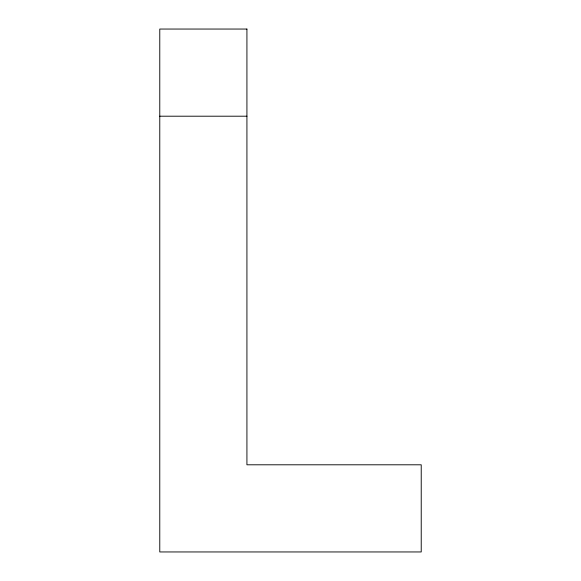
<?xml version="1.0" encoding="UTF-8"?>
<svg xmlns="http://www.w3.org/2000/svg" width="581" height="581" viewBox="0 0 581 581"><rect width="100%" height="100%" fill="white"/><g stroke="black" fill="none" stroke-linecap="round" stroke-linejoin="round"><path stroke-width="0.87" d="M159.775 116.2L246.925 116.2M246.925 29.05L159.775 29.05L159.775 551.95L421.225 551.95L421.225 464.8L246.925 464.8L246.925 29.05"/></g></svg>
